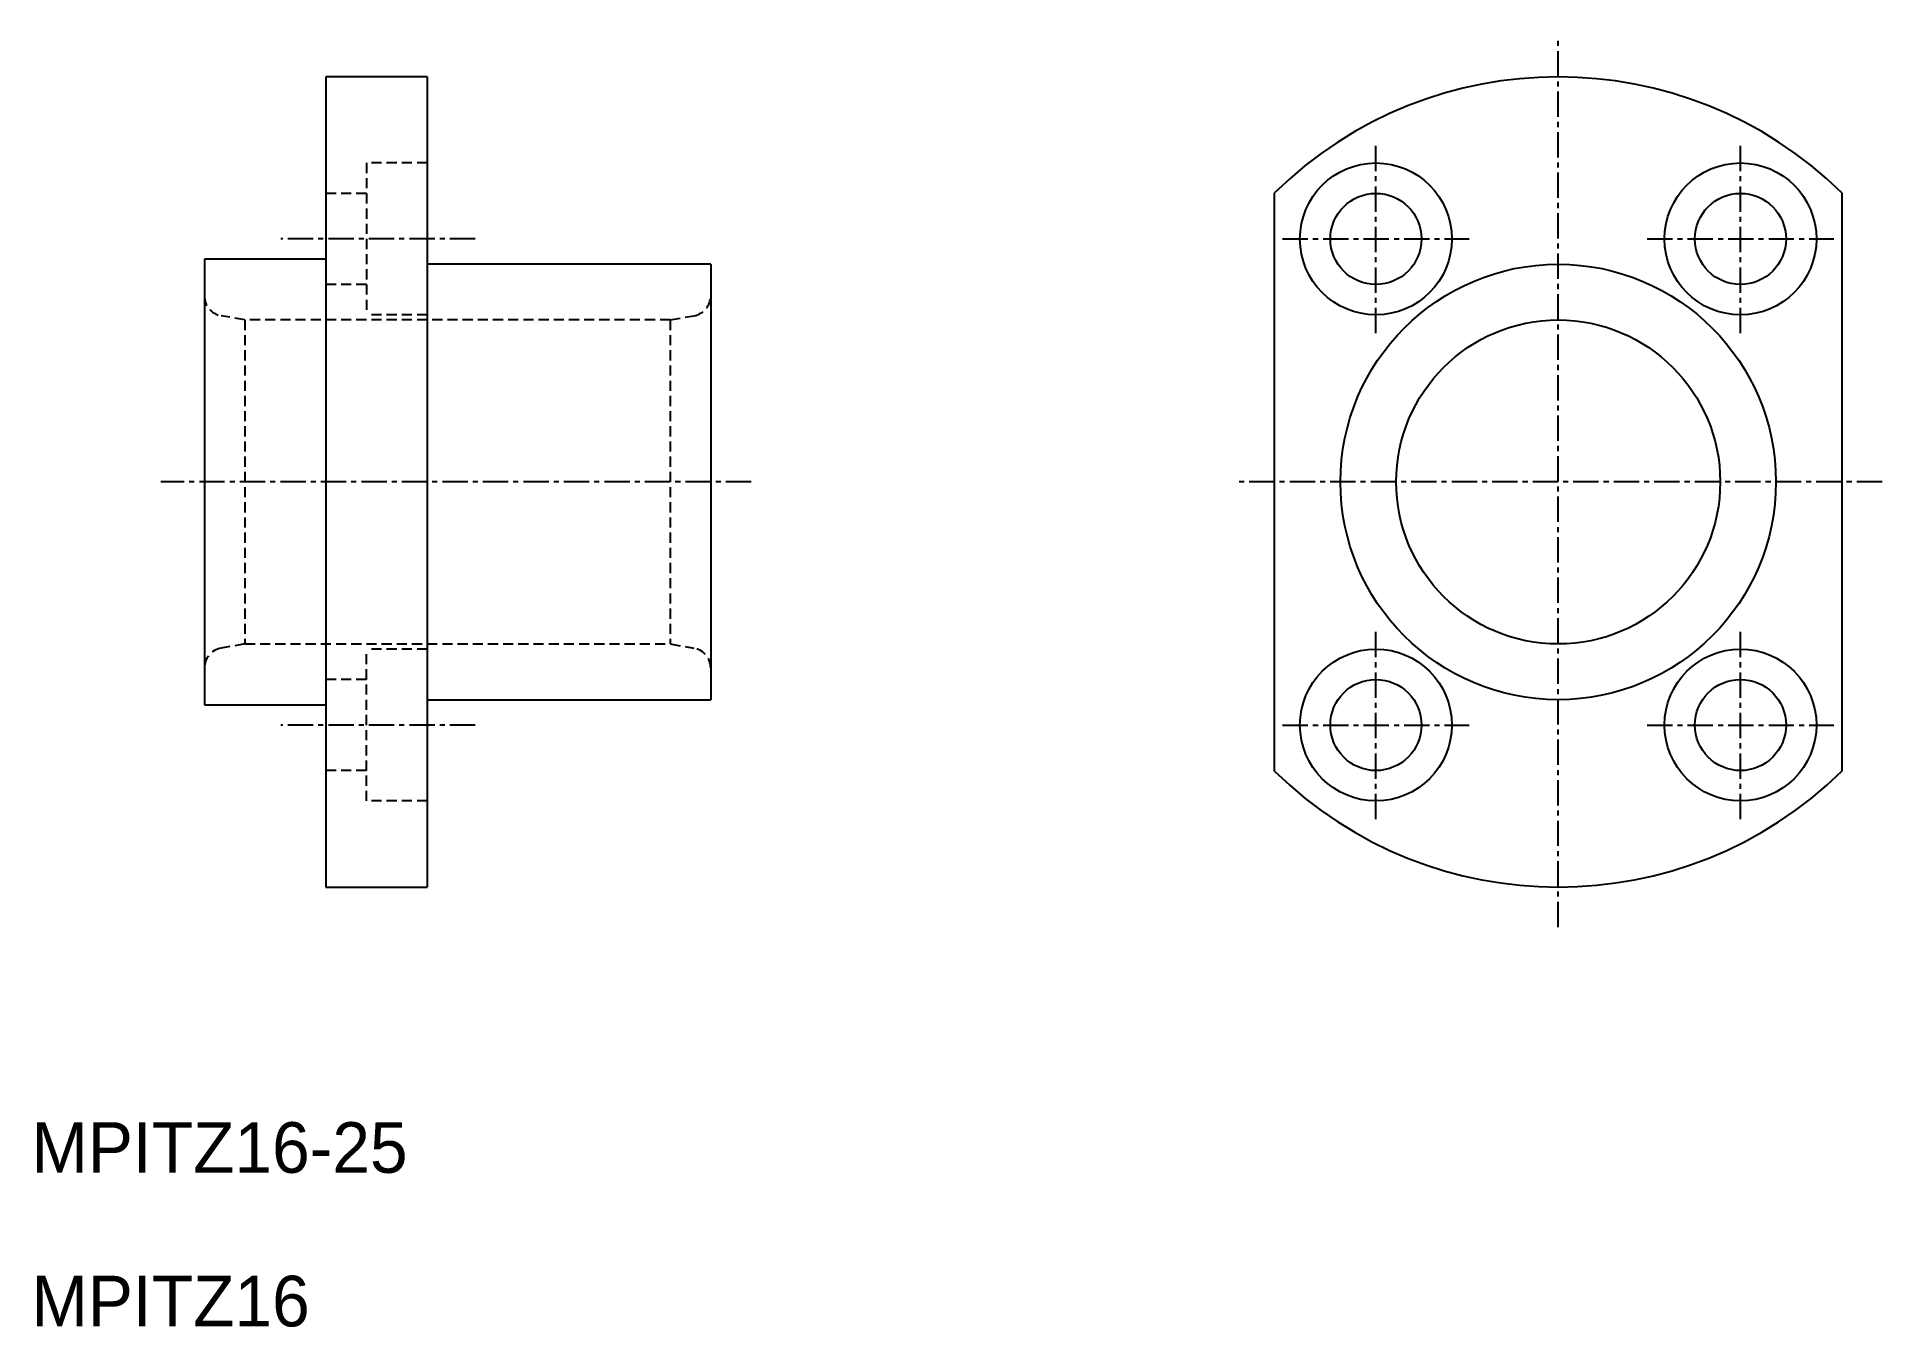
# Model space of a CAD drawing. Extents: x 27.1 to 118.2, y 41.2 to 104.9.
import ezdxf

# ---------------------------------------------------------------- set-up
doc = ezdxf.new("R2010")
doc.units = 0
doc.linetypes.add('CENTER', pattern=[2, 1.25, -0.25, 0.25, -0.25])
doc.linetypes.add('DASHED', pattern=[0.75, 0.5, -0.25])
doc.layers.get('0').update_dxf_attribs({"linetype": 'CONTINUOUS'})
doc.layers.add('CENTER', color=1, linetype='CENTER')

msp = doc.modelspace()

# ---------------------------------------------------------------- linework, layer by layer
at = {"color": 7, "linetype": 'CONTINUOUS'}
for p, q in [((41.361, 102.975), (41.361, 62.975)), ((46.361, 102.975), (41.361, 102.975)), ((46.361, 102.975), (46.361, 62.975)), ((88.208, 68.692), (88.208, 97.258)), ((116.208, 97.258), (116.208, 68.692)), ((35.361, 93.975), (35.361, 71.975)), ((41.361, 93.975), (35.361, 93.975)), ((60.361, 93.725), (46.361, 93.725)), ((60.361, 93.725), (60.361, 72.225)), ((46.361, 72.225), (60.361, 72.225)), ((35.361, 71.975), (41.361, 71.975)), ((41.361, 62.975), (46.361, 62.975))]:
    msp.add_line(p, q, dxfattribs=at)
at = {"color": 3, "linetype": 'DASHED'}
for p, q in [((43.361, 98.725), (43.361, 91.225)), ((46.361, 98.725), (43.361, 98.725)), ((43.361, 97.225), (41.361, 97.225)), ((43.361, 92.725), (41.361, 92.725)), ((37.361, 90.975), (36.188, 91.182)), ((46.361, 91.225), (43.361, 91.225)), ((58.361, 90.975), (59.535, 91.182)), ((58.361, 90.975), (37.361, 90.975)), ((37.361, 90.975), (37.361, 74.975)), ((58.361, 90.975), (58.361, 74.975)), ((37.361, 74.975), (36.188, 74.768)), ((37.361, 74.975), (58.361, 74.975)), ((43.361, 67.225), (43.361, 74.725)), ((46.361, 74.725), (43.361, 74.725)), ((58.361, 74.975), (59.535, 74.768)), ((43.361, 73.225), (41.361, 73.225)), ((43.361, 68.725), (41.361, 68.725)), ((46.361, 67.225), (43.361, 67.225))]:
    msp.add_line(p, q, dxfattribs=at)
at = {"color": 7, "linetype": 'CONTINUOUS'}
for centre, radius in [((93.208, 94.975), 3.75), ((111.208, 94.975), 3.75), ((93.208, 94.975), 2.25), ((111.208, 94.975), 2.25), ((102.208, 82.975), 10.75), ((102.208, 82.975), 8), ((93.208, 70.975), 3.75), ((111.208, 70.975), 3.75), ((93.208, 70.975), 2.25), ((111.208, 70.975), 2.25)]:
    msp.add_circle(centre, radius, dxfattribs=at)
for start, end in [(45.573, 134.427), (225.573, 314.427)]:
    msp.add_arc((102.208, 82.975), 20, start, end, dxfattribs=at)
at = {"color": 3, "linetype": 'DASHED'}
for centre, start, end in [((36.361, 92.167), 180, 260), ((59.361, 92.167), 280, 0), ((36.361, 73.783), 100, 180), ((59.361, 73.783), 0, 80)]:
    msp.add_arc(centre, 1, start, end, dxfattribs=at)
at = {"layer": 'CENTER', "color": 1, "linetype": 'CENTER'}
for p, q in [((102.208, 61.001), (102.208, 104.95)), ((93.208, 90.32), (93.208, 99.63)), ((111.208, 90.32), (111.208, 99.63)), ((48.732, 94.975), (39.138, 94.975)), ((88.601, 94.975), (97.815, 94.975)), ((106.601, 94.975), (115.815, 94.975)), ((62.362, 82.975), (33.212, 82.975)), ((118.201, 82.975), (86.214, 82.975)), ((93.208, 66.32), (93.208, 75.63)), ((111.208, 66.32), (111.208, 75.63)), ((48.732, 70.975), (39.138, 70.975)), ((88.601, 70.975), (97.815, 70.975)), ((106.601, 70.975), (115.815, 70.975))]:
    msp.add_line(p, q, dxfattribs=at)

# ---------------------------------------------------------------- texts
at = {"color": 7, "linetype": 'CONTINUOUS'}
for s, p in [('MPITZ16-25', (26.817, 48.864)), ('MPITZ16', (26.817, 41.282))]:
    msp.add_text(s, height=2.5, dxfattribs=at).set_placement(p)

doc.saveas('drawing.dxf')
